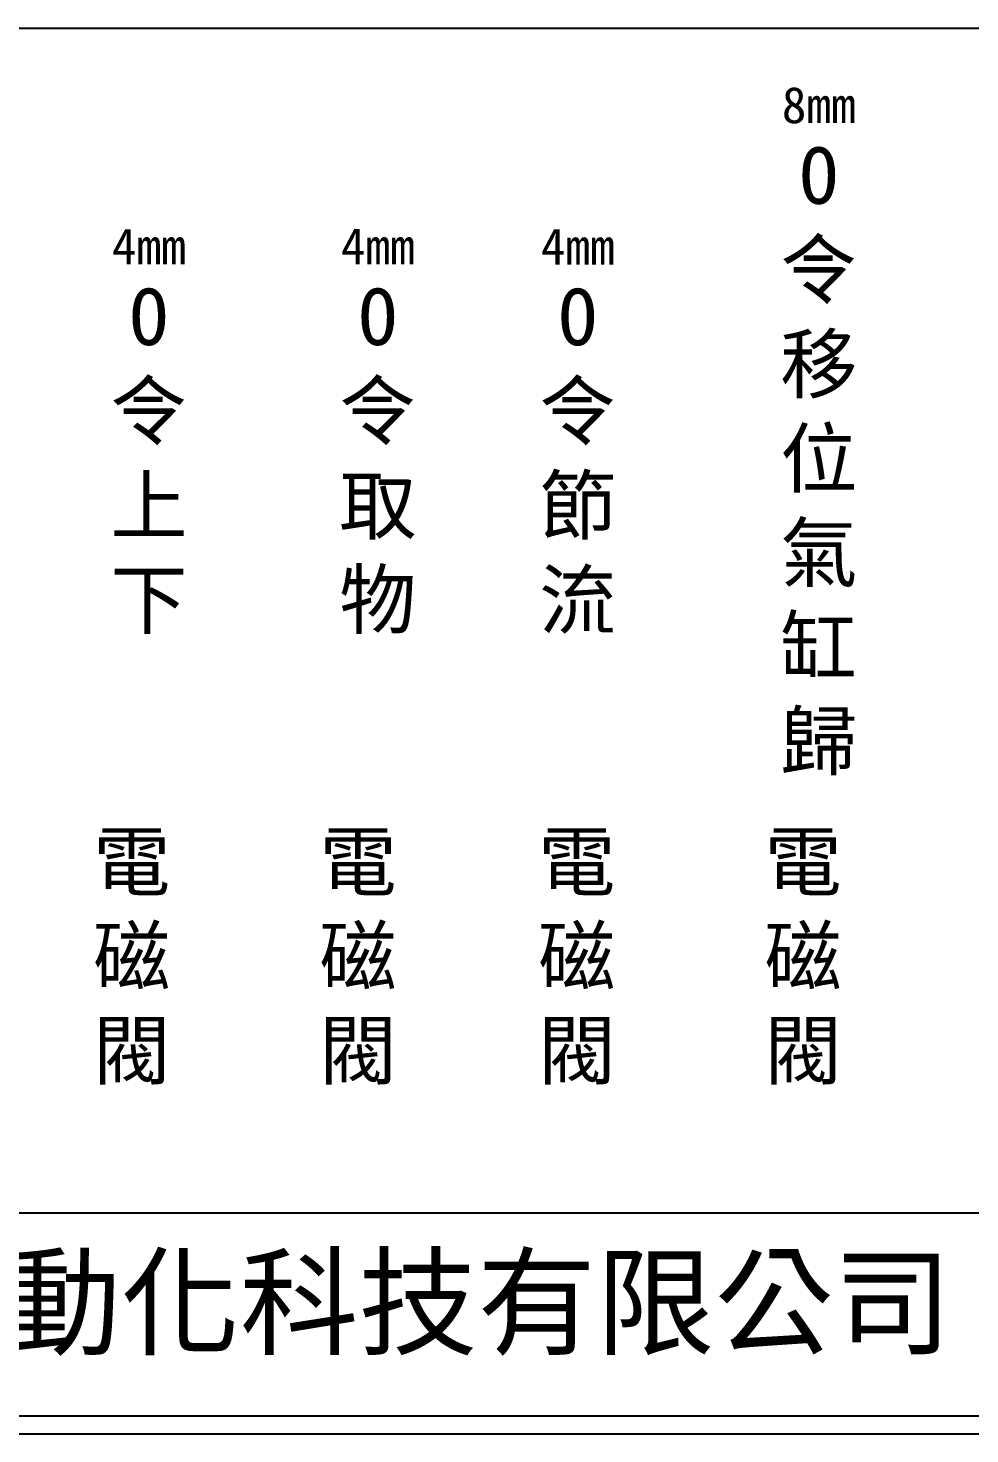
# Model space of a CAD drawing. Extents: x 889 to 1176, y 251 to 455.
# Drawn here: x 954 to 1018.9, y 251.2 to 348.2 of the extents above; entities that cross this region are included whole.
import ezdxf

# ---------------------------------------------------------------- set-up
doc = ezdxf.new("R2010")
doc.units = 0
doc.layers.add('圖框層', color=7, linetype='CONTINUOUS')
doc.layers.add('標尺寸層', color=3, linetype='CONTINUOUS')
doc.styles.add('CNS', font='romanc.shx', dxfattribs={"bigfont": 'chineset.shx'})
doc.styles.add('STSL', font='kaiu.ttf')

msp = doc.modelspace()

# ---------------------------------------------------------------- linework, layer by layer
at = {"layer": '圖框層', "color": 7}
for p, q in [((890.321, 266.445), (1174.821, 266.445)), ((890.321, 252.445), (1174.821, 252.445)), ((889.071, 251.195), (1176.071, 251.195))]:
    msp.add_line(p, q, dxfattribs=at)
at = {"layer": '標尺寸層', "color": 7}
msp.add_line((893.818, 348.153), (1171.69, 348.153), dxfattribs=at)

# ---------------------------------------------------------------- texts
at = {"layer": '圖框層', "color": 4, "style": 'STSL'}
msp.add_text('泓陞自動化科技有限公司', height=6, dxfattribs=at).set_placement((927.675, 257.271))
at = {"layer": '標尺寸層', "color": 7, "char_height": 3.9, "attachment_point": 5, "style": 'CNS'}
for s, insert, width in [('{\\fDFKai-SB|b0|i0|c136|p65;\\H0.64103x;8mm\\H1.56x;\\P\\H0.99999x;O\\P令\\P移位氣缸歸}', (1008.508, 320.36), 2.84806), ('{\\fDFKai-SB|b0|i0|c136|p65;\\H0.64103x;4mm\\H1.56x;\\P\\H0.99999x;O\\P令\\P上下}', (962.322, 320.36), 2.84806), ('{\\fDFKai-SB|b0|i0|c136|p65;\\H0.64103x;4mm\\H1.56x;\\P\\H0.99999x;O\\P令\\P取物}', (978.105, 320.36), 2.84806), ('{\\fDFKai-SB|b0|i0|c136|p65;\\H0.64103x;4mm\\H1.56x;\\P\\H0.99999x;O\\P令\\P節流}', (991.888, 320.36), 2.84806), ('{\\fDFKai-SB|b0|i0|c136|p65;電磁閥}', (961.145, 283.937), 8.6627), ('{\\fDFKai-SB|b0|i0|c136|p65;電磁閥}', (976.742, 283.937), 8.6627), ('{\\fDFKai-SB|b0|i0|c136|p65;電磁閥}', (991.827, 283.937), 8.6627), ('{\\fDFKai-SB|b0|i0|c136|p65;電磁閥}', (1007.424, 283.937), 8.6627)]:
    msp.add_mtext(s, dxfattribs=dict(at, insert=insert, width=width))

doc.saveas('drawing.dxf')
